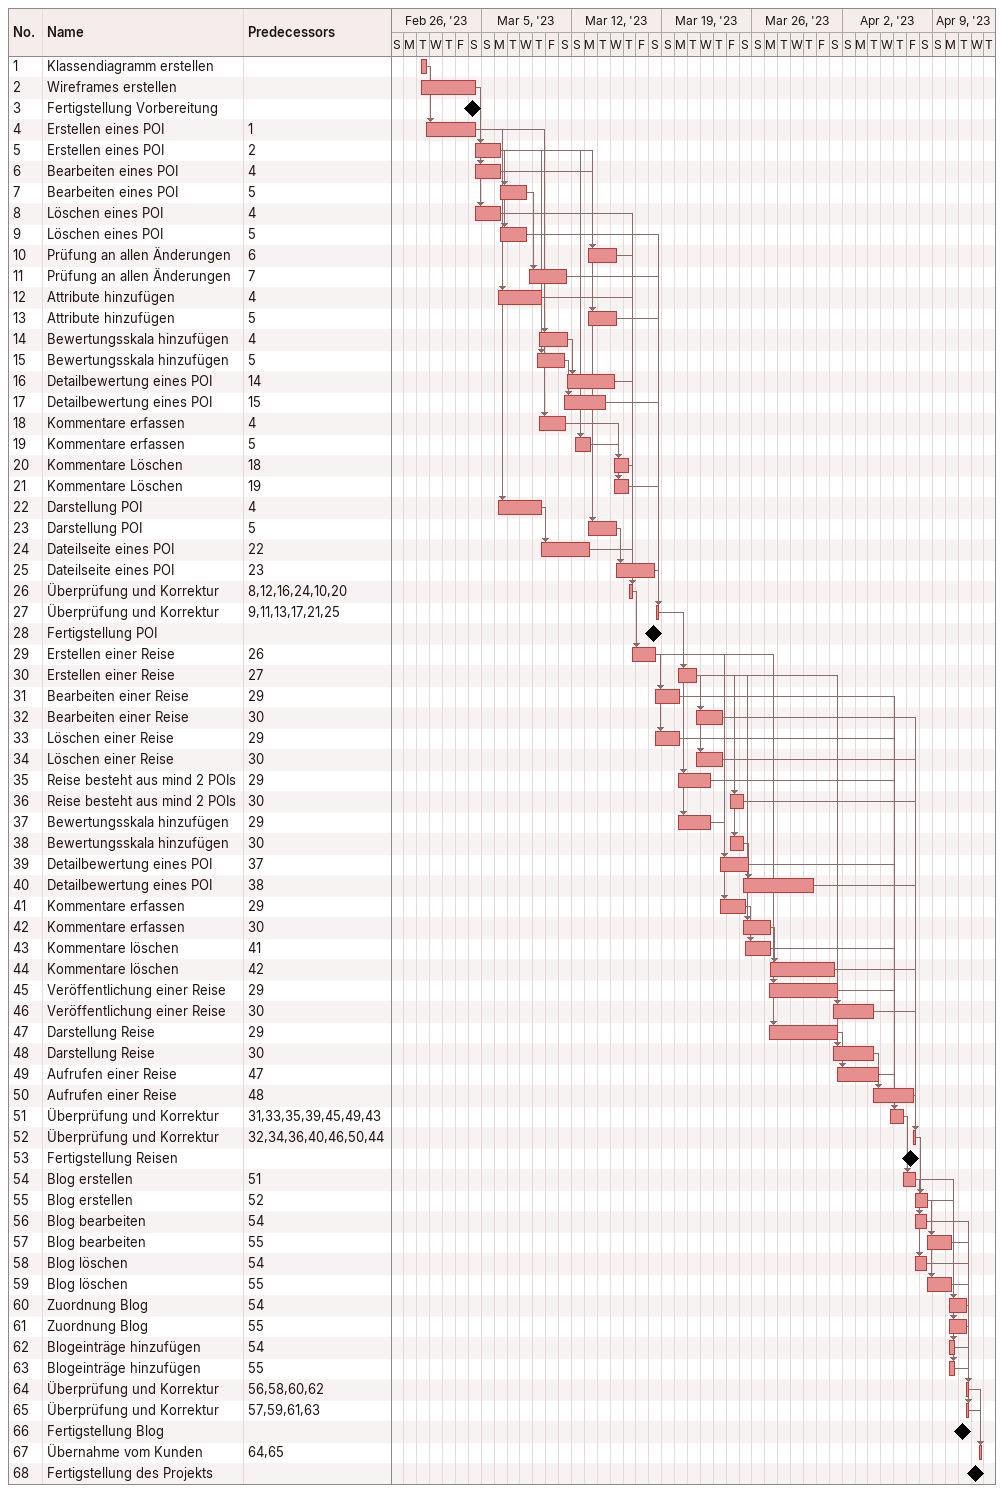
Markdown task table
| ID | Task | Start | Finish | Predecessors |
|---|---|---|---|---|
| 1 | Klassendiagramm erstellen | 2023-02-28 | 2023-02-28 |  |
| 2 | Wireframes erstellen | 2023-02-28 | 2023-03-04 |  |
| 3 | Fertigstellung Vorbereitung (milestone) | 2023-03-04 | 2023-03-04 |  |
| 4 | Erstellen eines POI | 2023-02-28 | 2023-03-04 | 1 |
| 5 | Erstellen eines POI | 2023-03-04 | 2023-03-06 | 2 |
| 6 | Bearbeiten eines POI | 2023-03-04 | 2023-03-06 | 4 |
| 7 | Bearbeiten eines POI | 2023-03-06 | 2023-03-08 | 5 |
| 8 | Löschen eines POI | 2023-03-04 | 2023-03-06 | 4 |
| 9 | Löschen eines POI | 2023-03-06 | 2023-03-08 | 5 |
| 10 | Prüfung an allen Änderungen | 2023-03-13 | 2023-03-15 | 6 |
| 11 | Prüfung an allen Änderungen | 2023-03-08 | 2023-03-11 | 7 |
| 12 | Attribute hinzufügen | 2023-03-06 | 2023-03-09 | 4 |
| 13 | Attribute hinzufügen | 2023-03-13 | 2023-03-15 | 5 |
| 14 | Bewertungsskala hinzufügen | 2023-03-09 | 2023-03-11 | 4 |
| 15 | Bewertungsskala hinzufügen | 2023-03-09 | 2023-03-11 | 5 |
| 16 | Detailbewertung eines POI | 2023-03-11 | 2023-03-15 | 14 |
| 17 | Detailbewertung eines POI | 2023-03-11 | 2023-03-14 | 15 |
| 18 | Kommentare erfassen | 2023-03-09 | 2023-03-11 | 4 |
| 19 | Kommentare erfassen | 2023-03-12 | 2023-03-13 | 5 |
| 20 | Kommentare Löschen | 2023-03-15 | 2023-03-16 | 18 |
| 21 | Kommentare Löschen | 2023-03-15 | 2023-03-16 | 19 |
| 22 | Darstellung POI | 2023-03-06 | 2023-03-09 | 4 |
| 23 | Darstellung POI | 2023-03-13 | 2023-03-15 | 5 |
| 24 | Dateilseite eines POI | 2023-03-09 | 2023-03-13 | 22 |
| 25 | Dateilseite eines POI | 2023-03-15 | 2023-03-18 | 23 |
| 26 | Überprüfung und Korrektur | 2023-03-16 | 2023-03-16 | 8, 12, 16, 24, 10, 20 |
| 27 | Überprüfung und Korrektur | 2023-03-18 | 2023-03-18 | 9, 11, 13, 17, 21, 25 |
| 28 | Fertigstellung POI (milestone) | 2023-03-18 | 2023-03-18 |  |
| 29 | Erstellen einer Reise | 2023-03-16 | 2023-03-18 | 26 |
| 30 | Erstellen einer Reise | 2023-03-20 | 2023-03-21 | 27 |
| 31 | Bearbeiten einer Reise | 2023-03-18 | 2023-03-20 | 29 |
| 32 | Bearbeiten einer Reise | 2023-03-21 | 2023-03-23 | 30 |
| 33 | Löschen einer Reise | 2023-03-18 | 2023-03-20 | 29 |
| 34 | Löschen einer Reise | 2023-03-21 | 2023-03-23 | 30 |
| 35 | Reise besteht aus mind 2 POIs | 2023-03-20 | 2023-03-22 | 29 |
| 36 | Reise besteht aus mind 2 POIs | 2023-03-24 | 2023-03-25 | 30 |
| 37 | Bewertungsskala hinzufügen | 2023-03-20 | 2023-03-22 | 29 |
| 38 | Bewertungsskala hinzufügen | 2023-03-24 | 2023-03-25 | 30 |
| 39 | Detailbewertung eines POI | 2023-03-23 | 2023-03-25 | 37 |
| 40 | Detailbewertung eines POI | 2023-03-25 | 2023-03-30 | 38 |
| 41 | Kommentare erfassen | 2023-03-23 | 2023-03-25 | 29 |
| 42 | Kommentare erfassen | 2023-03-25 | 2023-03-27 | 30 |
| 43 | Kommentare löschen | 2023-03-25 | 2023-03-27 | 41 |
| 44 | Kommentare löschen | 2023-03-27 | 2023-04-01 | 42 |
| 45 | Veröffentlichung einer Reise | 2023-03-27 | 2023-04-01 | 29 |
| 46 | Veröffentlichung einer Reise | 2023-04-01 | 2023-04-04 | 30 |
| 47 | Darstellung Reise | 2023-03-27 | 2023-04-01 | 29 |
| 48 | Darstellung Reise | 2023-04-01 | 2023-04-04 | 30 |
| 49 | Aufrufen einer Reise | 2023-04-01 | 2023-04-04 | 47 |
| 50 | Aufrufen einer Reise | 2023-04-04 | 2023-04-07 | 48 |
| 51 | Überprüfung und Korrektur | 2023-04-05 | 2023-04-06 | 31, 33, 35, 39, 45, 49, 43 |
| 52 | Überprüfung und Korrektur | 2023-04-07 | 2023-04-07 | 32, 34, 36, 40, 46, 50, 44 |
| 53 | Fertigstellung Reisen (milestone) | 2023-04-07 | 2023-04-07 |  |
| 54 | Blog erstellen | 2023-04-06 | 2023-04-07 | 51 |
| 55 | Blog erstellen | 2023-04-07 | 2023-04-08 | 52 |
| 56 | Blog bearbeiten | 2023-04-07 | 2023-04-08 | 54 |
| 57 | Blog bearbeiten | 2023-04-08 | 2023-04-10 | 55 |
| 58 | Blog löschen | 2023-04-07 | 2023-04-08 | 54 |
| 59 | Blog löschen | 2023-04-08 | 2023-04-10 | 55 |
| 60 | Zuordnung Blog | 2023-04-10 | 2023-04-11 | 54 |
| 61 | Zuordnung Blog | 2023-04-10 | 2023-04-11 | 55 |
| 62 | Blogeinträge hinzufügen | 2023-04-10 | 2023-04-10 | 54 |
| 63 | Blogeinträge hinzufügen | 2023-04-10 | 2023-04-10 | 55 |
| 64 | Überprüfung und Korrektur | 2023-04-11 | 2023-04-11 | 56, 58, 60, 62 |
| 65 | Überprüfung und Korrektur | 2023-04-11 | 2023-04-11 | 57, 59, 61, 63 |
| 66 | Fertigstellung Blog (milestone) | 2023-04-11 | 2023-04-11 |  |
| 67 | Übernahme vom Kunden | 2023-04-12 | 2023-04-12 | 64, 65 |
| 68 | Fertigstellung des Projekts (milestone) | 2023-04-12 | 2023-04-12 |  |
